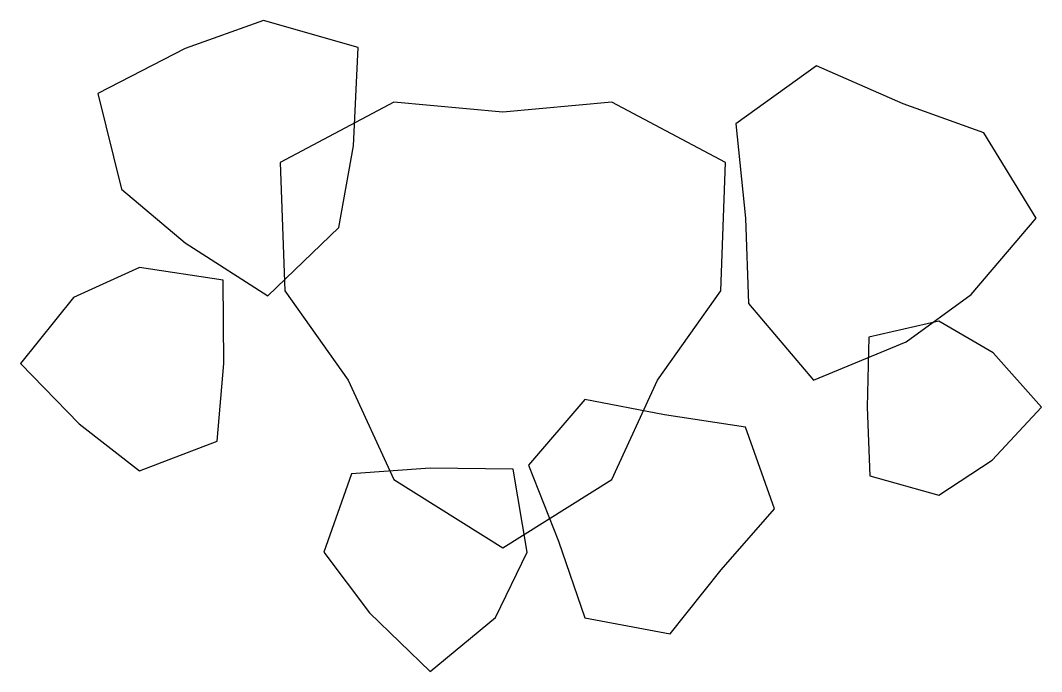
# Model space of a CAD drawing. Header units: metres. Extents: x -3.32 to 3.71, y -2.62 to 1.86.
import ezdxf

# ---------------------------------------------------------------- set-up
doc = ezdxf.new("R2010")
doc.units = ezdxf.units.M

msp = doc.modelspace()

# ---------------------------------------------------------------- linework, layer by layer
for points in [[(-1.0269, 1), (-0.9951, 1.6754), (-1.6478, 1.8629), (-2.1866, 1.6695), (-2.7873, 1.3593), (-2.6234, 0.7003), (-2.1866, 0.3305), (-1.6176, -0.0347), (-1.1288, 0.4368)], [(3.6708, 0.5), (3.31, 1.0885), (2.756, 1.2879), (2.1586, 1.5508), (1.6046, 1.1505), (1.6708, 0.5), (1.6919, -0.0871), (2.138, -0.6142), (2.7766, -0.3514), (3.2226, -0.025)], [(1.5, 0), (1.5329, 0.885), (0.75, 1.299), (0, 1.23), (-0.75, 1.299), (-1.5329, 0.885), (-1.5, 0), (-1.0652, -0.615), (-0.75, -1.299), (0, -1.77), (0.75, -1.299), (1.0652, -0.615)], [(-1.9196, -0.5), (-1.9254, 0.0746), (-2.5, 0.1603), (-2.9551, -0.0449), (-3.3196, -0.5), (-2.9153, -0.9153), (-2.5, -1.2397), (-1.9651, -1.0349)], [(3.7077, -0.8), (3.3742, -0.4258), (3, -0.2076), (2.5181, -0.3181), (2.5077, -0.8), (2.5257, -1.2743), (3, -1.4076), (3.3666, -1.1666)], [(1.869, -1.5), (1.6702, -0.9376), (1.1139, -0.8539), (0.5655, -0.7474), (0.1778, -1.2008), (0.3835, -1.7244), (0.5655, -2.2526), (1.1519, -2.3616), (1.5026, -1.9217)], [(0.1688, -1.8), (0.0716, -1.2284), (-0.5, -1.2221), (-1.0404, -1.2596), (-1.2312, -1.8), (-0.9183, -2.2183), (-0.5, -2.6221), (-0.0505, -2.2495)]]:
    msp.add_lwpolyline(points, close=True)

doc.saveas('drawing.dxf')
